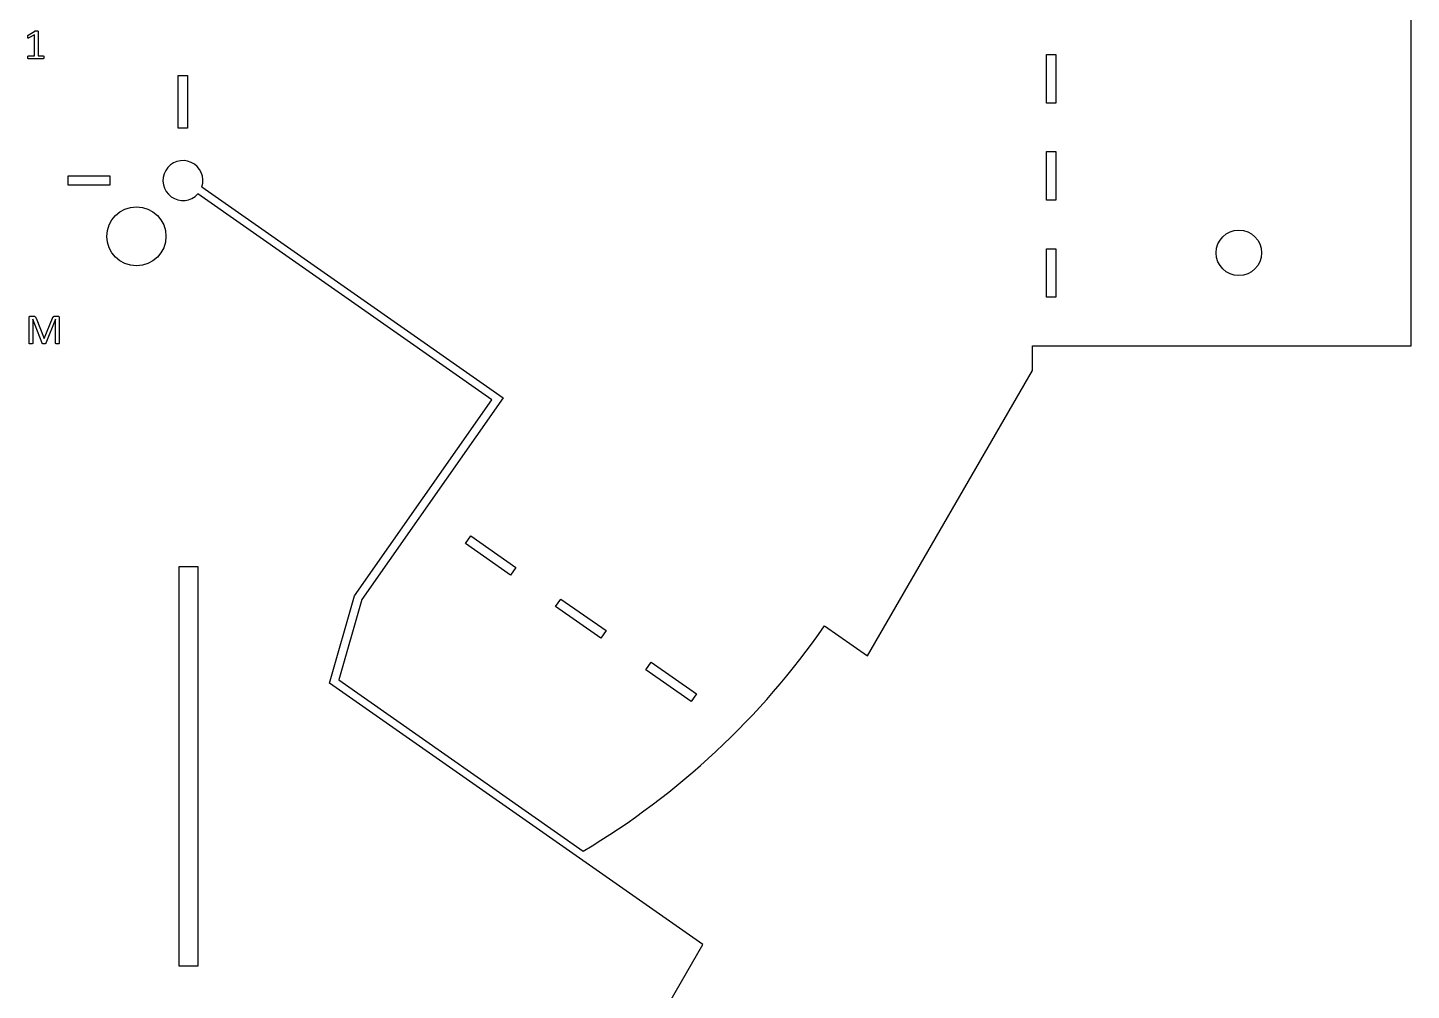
# Model space of a CAD drawing. Header units: inches. Extents: x 81.2 to 93.2, y 89.1 to 102.6.
# Drawn here: x 87.3 to 93.16, y 94.42 to 98.5 of the extents above; entities that cross this region are included whole.
import ezdxf

# ---------------------------------------------------------------- set-up
doc = ezdxf.new("R2010")
doc.units = ezdxf.units.IN
doc.header["$MEASUREMENT"] = 0
doc.layers.add('SCRIBE', color=5, linetype='Continuous')

msp = doc.modelspace()

# ---------------------------------------------------------------- linework, layer by layer
for p, q in [((93.1558, 97.1519), (93.1558, 99.0023)), ((91.5515, 97.0476), (91.5515, 97.1519)), ((91.5515, 97.1519), (93.1558, 97.1519)), ((90.8535, 95.8387), (91.5515, 97.0476)), ((90.6715, 95.9661), (90.8535, 95.8387)), ((89.8907, 94.1572), (90.1556, 94.6161))]:
    msp.add_line(p, q)
for points in [[(91.6115, 98.3855), (91.6509, 98.3855), (91.6509, 98.1799), (91.6115, 98.1799)], [(87.9349, 98.2963), (87.9743, 98.2963), (87.9743, 98.074), (87.9349, 98.074)], [(91.6115, 97.9743), (91.6509, 97.9743), (91.6509, 97.7687), (91.6115, 97.7687)], [(87.4684, 97.832), (87.4684, 97.8713), (87.6456, 97.8713), (87.6456, 97.832)], [(91.6115, 97.5631), (91.6509, 97.5631), (91.6509, 97.3575), (91.6115, 97.3575)], [(89.1506, 96.3149), (89.1732, 96.3471), (89.3643, 96.2134), (89.3417, 96.1811)], [(87.9389, 94.5249), (87.9389, 96.2178), (88.0176, 96.2178), (88.0176, 94.5249)], [(89.7238, 95.9136), (89.5327, 96.0473), (89.5553, 96.0796), (89.7464, 95.9458)], [(89.9148, 95.7798), (89.9374, 95.812), (90.1284, 95.6783), (90.1059, 95.646)]]:
    msp.add_lwpolyline(points, close=True)
for points in [[(90.1556, 94.6161), (88.5749, 95.7229), (88.6815, 96.093), (89.263, 96.9233), (88.0177, 97.7952)], [(88.0348, 97.8245), (89.31, 96.9316), (88.7124, 96.0782), (88.614, 95.7368), (89.6494, 95.0118)]]:
    msp.add_lwpolyline(points)
for centre, radius in [((87.7578, 97.6154), 0.125), ((92.4255, 97.5456), 0.0962)]:
    msp.add_circle(centre, radius)
for radius, start, end in [(0.0846, 341.31573, 318.21526), (3.3071, 300.82807, 325.23873)]:
    msp.add_arc((87.9546, 97.8516), radius, start, end)
at = {"layer": 'SCRIBE'}
for p, q in [((87.2998, 98.4673), (87.3269, 98.4847)), ((87.3254, 98.4693), (87.3027, 98.4558)), ((87.3254, 98.3799), (87.3254, 98.4693)), ((87.341, 98.4832), (87.341, 98.3799)), ((87.3009, 98.3799), (87.3254, 98.3799)), ((87.3623, 98.3674), (87.3009, 98.3674)), ((87.341, 98.3799), (87.3623, 98.3799)), ((87.3029, 97.1629), (87.3029, 97.271)), ((87.3095, 97.2781), (87.3191, 97.2781)), ((87.3583, 97.1624), (87.3186, 97.2653)), ((87.3186, 97.2653), (87.3186, 97.2653)), ((87.3186, 97.2653), (87.3186, 97.1629)), ((87.3328, 97.2685), (87.3664, 97.1834)), ((87.3669, 97.1834), (87.4019, 97.2683)), ((87.415, 97.2653), (87.3735, 97.1624)), ((87.414, 97.2781), (87.424, 97.2781)), ((87.4151, 97.2653), (87.415, 97.2653)), ((87.4151, 97.1629), (87.4151, 97.2653)), ((87.4308, 97.271), (87.4308, 97.1629)), ((87.3664, 97.1834), (87.3669, 97.1834))]:
    msp.add_line(p, q, dxfattribs=at)
for points, knots in [([(87.3269, 98.4847), (87.327, 98.4848), (87.3273, 98.485), (87.3276, 98.4851), (87.3278, 98.4851)], [0, 0, 0, 0, 0.001217018, 0.002588348, 0.002588348, 0.002588348, 0.002588348]), ([(87.3278, 98.4851), (87.328, 98.4852), (87.3284, 98.4853), (87.3289, 98.4854), (87.3291, 98.4855)], [0, 0, 0, 0, 0.001624634, 0.003583621, 0.003583621, 0.003583621, 0.003583621]), ([(87.3291, 98.4855), (87.3294, 98.4856), (87.3301, 98.4857), (87.3307, 98.4857), (87.331, 98.4857)], [0, 0, 0, 0, 0.002281035, 0.004885038, 0.004885038, 0.004885038, 0.004885038]), ([(87.331, 98.4857), (87.3314, 98.4857), (87.3324, 98.4858), (87.3333, 98.4858), (87.3338, 98.4858)], [0, 0, 0, 0, 0.003116588, 0.006924391, 0.006924391, 0.006924391, 0.006924391]), ([(87.3338, 98.4858), (87.3344, 98.4858), (87.3356, 98.4858), (87.3368, 98.4856), (87.3374, 98.4856)], [0, 0, 0, 0, 0.005078226, 0.009246472, 0.009246472, 0.009246472, 0.009246472]), ([(87.3374, 98.4856), (87.3378, 98.4855), (87.3386, 98.4854), (87.3393, 98.4852), (87.3397, 98.4851)], [0, 0, 0, 0, 0.003333809, 0.005917274, 0.005917274, 0.005917274, 0.005917274]), ([(87.3397, 98.4851), (87.3399, 98.485), (87.3403, 98.4848), (87.3406, 98.4844), (87.3408, 98.4843)], [0, 0, 0, 0, 0.001961542, 0.00351388, 0.00351388, 0.00351388, 0.00351388]), ([(87.3408, 98.4843), (87.3408, 98.4841), (87.341, 98.4838), (87.341, 98.4834), (87.341, 98.4832)], [0, 0, 0, 0, 0.001398093, 0.002764863, 0.002764863, 0.002764863, 0.002764863]), ([(87.2971, 98.4605), (87.2971, 98.461), (87.2972, 98.4619), (87.2972, 98.4627), (87.2973, 98.4631)], [0, 0, 0, 0, 0.003635647, 0.006704337, 0.006704337, 0.006704337, 0.006704337]), ([(87.2974, 98.4571), (87.2973, 98.4576), (87.2972, 98.4587), (87.2972, 98.4599), (87.2971, 98.4605)], [0, 0, 0, 0, 0.003946863, 0.008795165, 0.008795165, 0.008795165, 0.008795165]), ([(87.2973, 98.4631), (87.2973, 98.4635), (87.2974, 98.4641), (87.2976, 98.4647), (87.2977, 98.465)], [0, 0, 0, 0, 0.002575071, 0.004738533, 0.004738533, 0.004738533, 0.004738533]), ([(87.2982, 98.4551), (87.298, 98.4554), (87.2976, 98.4559), (87.2974, 98.4567), (87.2974, 98.4571)], [0, 0, 0, 0, 0.002408271, 0.005494948, 0.005494948, 0.005494948, 0.005494948]), ([(87.2977, 98.465), (87.2978, 98.4652), (87.298, 98.4657), (87.2983, 98.466), (87.2985, 98.4662)], [0, 0, 0, 0, 0.001922331, 0.00379734, 0.00379734, 0.00379734, 0.00379734]), ([(87.2999, 98.4547), (87.2996, 98.4547), (87.299, 98.4546), (87.2985, 98.4549), (87.2982, 98.4551)], [0, 0, 0, 0, 0.002394407, 0.004523946, 0.004523946, 0.004523946, 0.004523946]), ([(87.2985, 98.4662), (87.2987, 98.4664), (87.2991, 98.4668), (87.2995, 98.4672), (87.2998, 98.4673)], [0, 0, 0, 0, 0.002020261, 0.004351097, 0.004351097, 0.004351097, 0.004351097]), ([(87.3027, 98.4558), (87.3022, 98.4555), (87.3013, 98.4551), (87.3003, 98.4548), (87.2999, 98.4547)], [0, 0, 0, 0, 0.004361875, 0.007583489, 0.007583489, 0.007583489, 0.007583489]), ([(87.2976, 98.3736), (87.2976, 98.3741), (87.2976, 98.375), (87.2978, 98.3759), (87.2979, 98.3764)], [0, 0, 0, 0, 0.003869234, 0.007198451, 0.007198451, 0.007198451, 0.007198451]), ([(87.2979, 98.3707), (87.2978, 98.3711), (87.2976, 98.3721), (87.2976, 98.373), (87.2976, 98.3736)], [0, 0, 0, 0, 0.003386191, 0.007428381, 0.007428381, 0.007428381, 0.007428381]), ([(87.2979, 98.3764), (87.298, 98.3767), (87.2981, 98.3774), (87.2984, 98.378), (87.2986, 98.3783)], [0, 0, 0, 0, 0.002848912, 0.005265441, 0.005265441, 0.005265441, 0.005265441]), ([(87.2986, 98.3687), (87.2985, 98.369), (87.2981, 98.3696), (87.298, 98.3703), (87.2979, 98.3707)], [0, 0, 0, 0, 0.00241293, 0.005250574, 0.005250574, 0.005250574, 0.005250574]), ([(87.2986, 98.3783), (87.2987, 98.3786), (87.299, 98.379), (87.2994, 98.3794), (87.2996, 98.3795)], [0, 0, 0, 0, 0.002080151, 0.00395847, 0.00395847, 0.00395847, 0.00395847]), ([(87.2997, 98.3677), (87.2995, 98.3678), (87.2991, 98.3681), (87.2988, 98.3685), (87.2986, 98.3687)], [0, 0, 0, 0, 0.001725476, 0.003775369, 0.003775369, 0.003775369, 0.003775369]), ([(87.2996, 98.3795), (87.2998, 98.3796), (87.3002, 98.3799), (87.3006, 98.3799), (87.3009, 98.3799)], [0, 0, 0, 0, 0.001767391, 0.003546057, 0.003546057, 0.003546057, 0.003546057]), ([(87.3009, 98.3674), (87.3007, 98.3674), (87.3002, 98.3674), (87.2999, 98.3676), (87.2997, 98.3677)], [0, 0, 0, 0, 0.001570728, 0.003135079, 0.003135079, 0.003135079, 0.003135079]), ([(87.3623, 98.3799), (87.3625, 98.3799), (87.363, 98.3799), (87.3634, 98.3796), (87.3637, 98.3795)], [0, 0, 0, 0, 0.001807211, 0.003652688, 0.003652688, 0.003652688, 0.003652688]), ([(87.3635, 98.3677), (87.3633, 98.3676), (87.3629, 98.3674), (87.3625, 98.3674), (87.3623, 98.3674)], [0, 0, 0, 0, 0.00164449, 0.003243828, 0.003243828, 0.003243828, 0.003243828]), ([(87.3646, 98.3687), (87.3644, 98.3685), (87.3641, 98.3681), (87.3637, 98.3678), (87.3635, 98.3677)], [0, 0, 0, 0, 0.002013859, 0.003785026, 0.003785026, 0.003785026, 0.003785026]), ([(87.3637, 98.3795), (87.3639, 98.3794), (87.3643, 98.379), (87.3646, 98.3786), (87.3647, 98.3783)], [0, 0, 0, 0, 0.001942998, 0.004039286, 0.004039286, 0.004039286, 0.004039286]), ([(87.3653, 98.3707), (87.3652, 98.3703), (87.365, 98.3696), (87.3647, 98.369), (87.3646, 98.3687)], [0, 0, 0, 0, 0.002829272, 0.005203089, 0.005203089, 0.005203089, 0.005203089]), ([(87.3647, 98.3783), (87.3648, 98.378), (87.3651, 98.3774), (87.3653, 98.3767), (87.3653, 98.3764)], [0, 0, 0, 0, 0.002405307, 0.005231788, 0.005231788, 0.005231788, 0.005231788]), ([(87.3653, 98.3764), (87.3654, 98.3759), (87.3655, 98.375), (87.3656, 98.3741), (87.3656, 98.3736)], [0, 0, 0, 0, 0.003316823, 0.007184874, 0.007184874, 0.007184874, 0.007184874]), ([(87.3656, 98.3736), (87.3656, 98.373), (87.3655, 98.3721), (87.3654, 98.3711), (87.3653, 98.3707)], [0, 0, 0, 0, 0.00404219, 0.007428381, 0.007428381, 0.007428381, 0.007428381]), ([(87.3029, 97.271), (87.303, 97.2721), (87.303, 97.2742), (87.3044, 97.2757), (87.305, 97.2764)], [0, 0, 0, 0, 0.00840704, 0.01516124, 0.01516124, 0.01516124, 0.01516124]), ([(87.305, 97.2764), (87.3056, 97.2769), (87.307, 97.2778), (87.3087, 97.278), (87.3095, 97.2781)], [0, 0, 0, 0, 0.00627574, 0.01239914, 0.01239914, 0.01239914, 0.01239914]), ([(87.3191, 97.2781), (87.32, 97.278), (87.3217, 97.278), (87.3234, 97.2777), (87.3242, 97.2775)], [0, 0, 0, 0, 0.00703706, 0.01321778, 0.01321778, 0.01321778, 0.01321778]), ([(87.3242, 97.2775), (87.3249, 97.2773), (87.3263, 97.2769), (87.3275, 97.2762), (87.3281, 97.2758)], [0, 0, 0, 0, 0.00556803, 0.01082308, 0.01082308, 0.01082308, 0.01082308]), ([(87.3281, 97.2758), (87.3286, 97.2754), (87.3297, 97.2745), (87.3305, 97.2734), (87.3309, 97.2728)], [0, 0, 0, 0, 0.0051508, 0.01041819, 0.01041819, 0.01041819, 0.01041819]), ([(87.3309, 97.2728), (87.3312, 97.2721), (87.332, 97.2708), (87.3325, 97.2693), (87.3328, 97.2685)], [0, 0, 0, 0, 0.00566967, 0.01192865, 0.01192865, 0.01192865, 0.01192865]), ([(87.4019, 97.2683), (87.4022, 97.2691), (87.4028, 97.2707), (87.4037, 97.2722), (87.4041, 97.2729)], [0, 0, 0, 0, 0.00694811, 0.0130619, 0.0130619, 0.0130619, 0.0130619]), ([(87.4041, 97.2729), (87.4045, 97.2735), (87.4052, 97.2746), (87.4062, 97.2755), (87.4067, 97.2759)], [0, 0, 0, 0, 0.00540201, 0.01025563, 0.01025563, 0.01025563, 0.01025563]), ([(87.4067, 97.2759), (87.4072, 97.2763), (87.4082, 97.277), (87.4093, 97.2774), (87.4099, 97.2776)], [0, 0, 0, 0, 0.004571009, 0.009137071, 0.009137071, 0.009137071, 0.009137071]), ([(87.4099, 97.2776), (87.4105, 97.2777), (87.4119, 97.278), (87.4132, 97.278), (87.414, 97.2781)], [0, 0, 0, 0, 0.00489897, 0.01041861, 0.01041861, 0.01041861, 0.01041861]), ([(87.424, 97.2781), (87.4245, 97.278), (87.4254, 97.278), (87.4262, 97.2778), (87.4267, 97.2777)], [0, 0, 0, 0, 0.003440265, 0.006785044, 0.006785044, 0.006785044, 0.006785044]), ([(87.4267, 97.2777), (87.4271, 97.2775), (87.4278, 97.2772), (87.4285, 97.2767), (87.4288, 97.2764)], [0, 0, 0, 0, 0.003216582, 0.006329073, 0.006329073, 0.006329073, 0.006329073]), ([(87.4288, 97.2764), (87.4291, 97.2761), (87.4296, 97.2754), (87.43, 97.2746), (87.4302, 97.2742)], [0, 0, 0, 0, 0.003200953, 0.006657433, 0.006657433, 0.006657433, 0.006657433]), ([(87.4302, 97.2742), (87.4304, 97.2737), (87.4307, 97.2727), (87.4307, 97.2716), (87.4308, 97.271)], [0, 0, 0, 0, 0.003867731, 0.008352683, 0.008352683, 0.008352683, 0.008352683]), ([(87.3033, 97.1616), (87.3032, 97.1618), (87.303, 97.1622), (87.3029, 97.1626), (87.3029, 97.1629)], [0, 0, 0, 0, 0.001624375, 0.003367573, 0.003367573, 0.003367573, 0.003367573]), ([(87.3045, 97.1607), (87.3042, 97.1608), (87.3037, 97.161), (87.3034, 97.1614), (87.3033, 97.1616)], [0, 0, 0, 0, 0.00212695, 0.003844558, 0.003844558, 0.003844558, 0.003844558]), ([(87.3069, 97.1602), (87.3064, 97.1603), (87.3056, 97.1604), (87.3048, 97.1606), (87.3045, 97.1607)], [0, 0, 0, 0, 0.003474913, 0.006224023, 0.006224023, 0.006224023, 0.006224023]), ([(87.3106, 97.16), (87.3099, 97.16), (87.3087, 97.16), (87.3074, 97.1601), (87.3069, 97.1602)], [0, 0, 0, 0, 0.005230803, 0.00953042, 0.00953042, 0.00953042, 0.00953042]), ([(87.3144, 97.1602), (87.3139, 97.1601), (87.3126, 97.16), (87.3113, 97.16), (87.3106, 97.16)], [0, 0, 0, 0, 0.004358819, 0.009768045, 0.009768045, 0.009768045, 0.009768045]), ([(87.3169, 97.1607), (87.3165, 97.1606), (87.3157, 97.1604), (87.3149, 97.1603), (87.3144, 97.1602)], [0, 0, 0, 0, 0.002835069, 0.006339232, 0.006339232, 0.006339232, 0.006339232]), ([(87.3182, 97.1616), (87.318, 97.1614), (87.3177, 97.161), (87.3172, 97.1608), (87.3169, 97.1607)], [0, 0, 0, 0, 0.001801948, 0.004035956, 0.004035956, 0.004035956, 0.004035956]), ([(87.3186, 97.1629), (87.3185, 97.1626), (87.3185, 97.1622), (87.3183, 97.1618), (87.3182, 97.1616)], [0, 0, 0, 0, 0.001747023, 0.003407663, 0.003407663, 0.003407663, 0.003407663]), ([(87.3589, 97.1614), (87.3588, 97.1616), (87.3585, 97.1618), (87.3583, 97.1622), (87.3583, 97.1624)], [0, 0, 0, 0, 0.001614625, 0.003098165, 0.003098165, 0.003098165, 0.003098165]), ([(87.3603, 97.1606), (87.3601, 97.1607), (87.3596, 97.1609), (87.3591, 97.1613), (87.3589, 97.1614)], [0, 0, 0, 0, 0.002234791, 0.004099316, 0.004099316, 0.004099316, 0.004099316]), ([(87.3626, 97.1601), (87.3622, 97.1602), (87.3614, 97.1603), (87.3607, 97.1605), (87.3603, 97.1606)], [0, 0, 0, 0, 0.003220052, 0.005914507, 0.005914507, 0.005914507, 0.005914507]), ([(87.3659, 97.16), (87.3653, 97.16), (87.3642, 97.16), (87.3631, 97.1601), (87.3626, 97.1601)], [0, 0, 0, 0, 0.004501481, 0.008324877, 0.008324877, 0.008324877, 0.008324877]), ([(87.369, 97.1601), (87.3685, 97.16), (87.3675, 97.16), (87.3665, 97.16), (87.3659, 97.16)], [0, 0, 0, 0, 0.003672667, 0.0079716, 0.0079716, 0.0079716, 0.0079716]), ([(87.3713, 97.1605), (87.371, 97.1604), (87.3702, 97.1602), (87.3694, 97.1601), (87.369, 97.1601)], [0, 0, 0, 0, 0.002742667, 0.005892057, 0.005892057, 0.005892057, 0.005892057]), ([(87.3728, 97.1613), (87.3726, 97.1612), (87.3721, 97.1608), (87.3716, 97.1606), (87.3713, 97.1605)], [0, 0, 0, 0, 0.001888269, 0.004202609, 0.004202609, 0.004202609, 0.004202609]), ([(87.3735, 97.1624), (87.3734, 97.1622), (87.3732, 97.1618), (87.3729, 97.1615), (87.3728, 97.1613)], [0, 0, 0, 0, 0.001717479, 0.003413546, 0.003413546, 0.003413546, 0.003413546]), ([(87.4155, 97.1616), (87.4154, 97.1618), (87.4152, 97.1622), (87.4151, 97.1626), (87.4151, 97.1629)], [0, 0, 0, 0, 0.001660673, 0.003407665, 0.003407665, 0.003407665, 0.003407665]), ([(87.4168, 97.1607), (87.4165, 97.1608), (87.416, 97.161), (87.4157, 97.1614), (87.4155, 97.1616)], [0, 0, 0, 0, 0.002153588, 0.003934105, 0.003934105, 0.003934105, 0.003934105]), ([(87.4192, 97.1602), (87.4187, 97.1603), (87.4179, 97.1604), (87.4171, 97.1606), (87.4168, 97.1607)], [0, 0, 0, 0, 0.003562688, 0.006340428, 0.006340428, 0.006340428, 0.006340428]), ([(87.4229, 97.16), (87.4222, 97.16), (87.421, 97.16), (87.4198, 97.1601), (87.4192, 97.1602)], [0, 0, 0, 0, 0.005082121, 0.009411335, 0.009411335, 0.009411335, 0.009411335]), ([(87.4267, 97.1602), (87.4261, 97.1601), (87.4249, 97.16), (87.4236, 97.16), (87.4229, 97.16)], [0, 0, 0, 0, 0.004270033, 0.009649527, 0.009649527, 0.009649527, 0.009649527]), ([(87.4291, 97.1607), (87.4287, 97.1606), (87.4279, 97.1604), (87.4271, 97.1603), (87.4267, 97.1602)], [0, 0, 0, 0, 0.002806418, 0.006222816, 0.006222816, 0.006222816, 0.006222816]), ([(87.4304, 97.1616), (87.4302, 97.1614), (87.4299, 97.161), (87.4294, 97.1608), (87.4291, 97.1607)], [0, 0, 0, 0, 0.001801953, 0.004035941, 0.004035941, 0.004035941, 0.004035941]), ([(87.4308, 97.1629), (87.4307, 97.1626), (87.4307, 97.1622), (87.4305, 97.1618), (87.4304, 97.1616)], [0, 0, 0, 0, 0.001747026, 0.003407659, 0.003407659, 0.003407659, 0.003407659])]:
    msp.add_open_spline(points, degree=3, knots=knots, dxfattribs=at)

doc.saveas('drawing.dxf')
